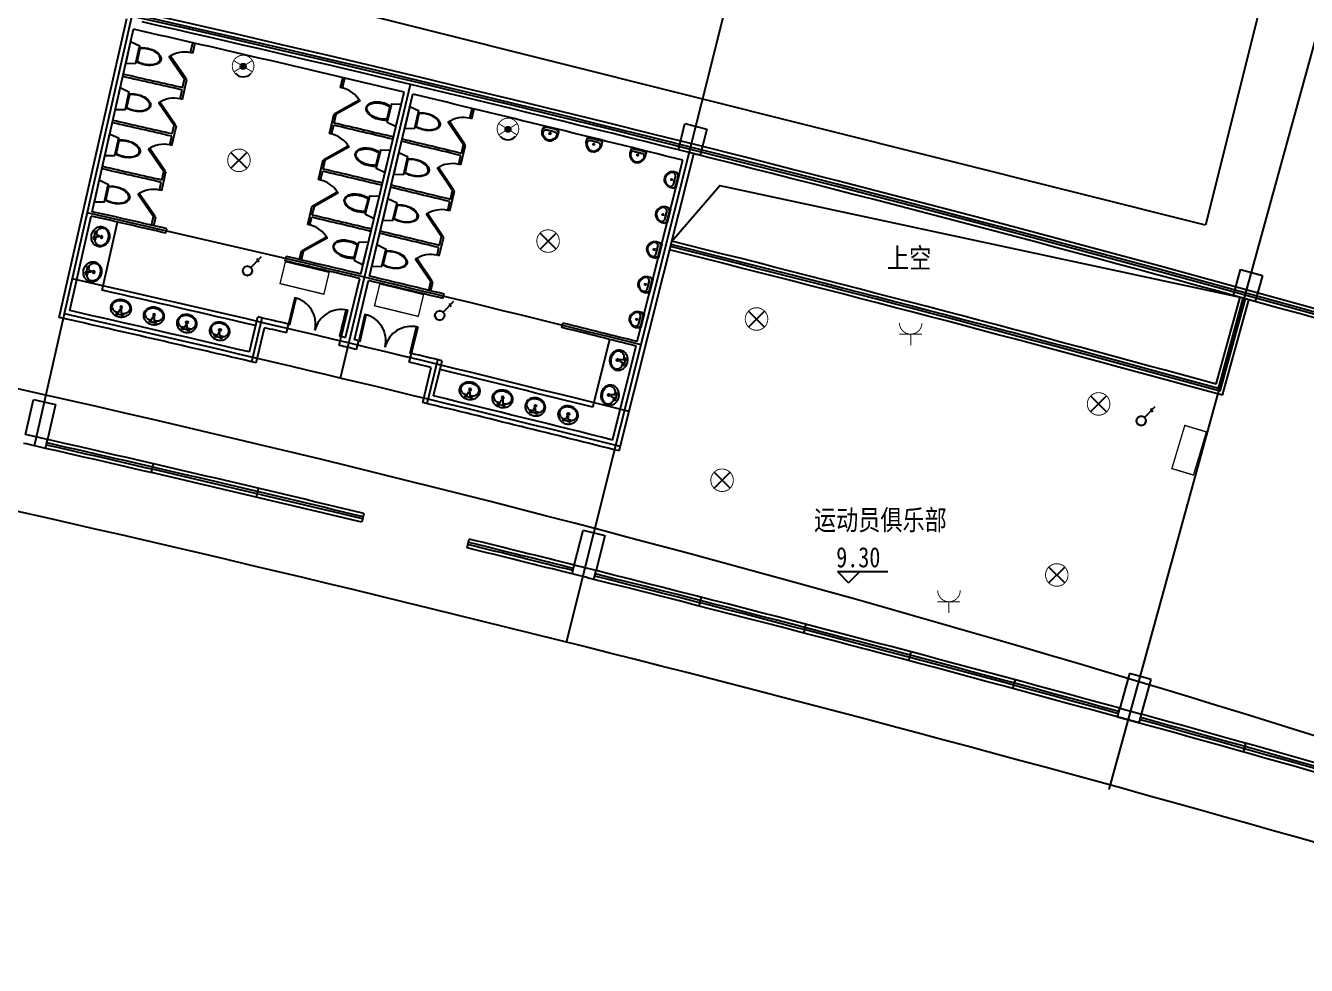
# Model space of a CAD drawing. Extents: x 24221263 to 48466785, y 43033036 to 86624613.
# Drawn here: x 24269055 to 24297473, y 43076738 to 43097590 of the extents above; entities that cross this region are included whole.
import ezdxf

# ---------------------------------------------------------------- set-up
doc = ezdxf.new("R2010")
doc.units = 0
doc.header["$MEASUREMENT"] = 0
doc.layers.get('0').update_dxf_attribs({"linetype": 'CONTINUOUS'})
for name, color, linetype in [('AC-W', 7, 'CONTINUOUS'), ('场地', 5, 'CONTINUOUS'), ('设备-动力', 3, 'CONTINUOUS'), ('设备-插座', 3, 'CONTINUOUS'), ('设备-照明', 3, 'CONTINUOUS'), ('设备-箱柜', 3, 'CONTINUOUS'), ('辅助件', 9, 'CONTINUOUS'), ('门窗', 7, 'CONTINUOUS')]:
    doc.layers.add(name, color=color, linetype=linetype)
doc.styles.add('ATT', font='txt')
doc.styles.add('IDQSTYLE', font='simplex.shx', dxfattribs={"width": 0.7, "bigfont": 'hzfs1.shx'})
doc.styles.add('Q1', font='SimSun.ttf', dxfattribs={"width": 0.8, "height": 450})

# ---------------------------------------------------------------- blocks, each defined once
blk = doc.blocks.new('WC-3')
for points in [[(382, 218, 0.033558), (397, 269, 0.056391), (412, 405, 0.056391), (397, 541, 0.070142), (358, 644, 0.106098), (290, 721, 0.162033), (225, 743, 0.162033), (161, 721, 0.106098), (93, 644, 0.070142), (54, 541, 0.056391), (38, 405, 0.056391), (54, 269, 0.033558), (69, 218)], [(55, 405, -0.056391), (70, 537, -0.070142), (108, 636, -0.106098), (170, 708, -0.162033), (225, 726, -0.162033), (280, 708, -0.106098), (343, 636, -0.070142), (381, 537, -0.056391), (396, 405, -0.056391), (381, 273, -0.027675), (369, 232), (81, 232, -0.027675), (70, 273, -0.056391)], [(-20, 24, 0.477064), (0, 0), (463, 0, 0.477064), (473, 12), (431, 207, 0.354037), (426, 211), (24, 211, 0.354037), (19, 207)]]:
    blk.add_lwpolyline(points, format="xyb", close=True)
blk = doc.blocks.new('15PLAV04')
at = {"color": 0, "linetype": 'ByBlock'}
for p, q in [((2.5, -1.5), (2.5, 1.5)), ((7, 0.5), (3, 1.5)), ((4, 1.25), (4, 3.635323)), ((7, -0.5), (7, 0.5)), ((3, -1.5), (7, -0.5)), ((4, -3.628449), (4, -1.25))]:
    blk.add_line(p, q, dxfattribs=at)
blk.add_lwpolyline([(8, 9, 0.109452), (4.986152, 8.332258, 0.102376), (2.343146, 6.363961, 0.093737), (0.622313, 3.491319, 0.088426), (0, 0, 0.088426), (0.622313, -3.491319, 0.093737), (2.343146, -6.363961, 0.102376), (4.986152, -8.332258, 0.109452), (8, -9, 0.109452), (11.013848, -8.332258, 0.102376), (13.656854, -6.363961, 0.093737), (15.377687, -3.491319, 0.088426), (16, 0, 0.088426), (15.377687, 3.491319, 0.093737), (13.656854, 6.363961, 0.102376), (11.013848, 8.332258, 0.109452)], format="xyb", close=True, dxfattribs=at)
for centre in [(3, 2.5), (9, 0), (3, -2.5)]:
    blk.add_circle(centre, 1, dxfattribs=at)
for centre, radius, start, end in [((7, 3.635323), 3, 146.09549, 180), ((11.358035, 0.706347), 8.250845, 143.130102, 146.09549), ((9.915843, 1.787992), 6.448105, 118.911201, 143.130102), ((9, 3.446272), 4.553728, 90, 118.911201), ((9, 3.446272), 4.553728, 61.088799, 90), ((8.084157, 1.787992), 6.448105, 36.869898, 61.088799), ((6.641965, 0.706347), 8.250845, 17.257939, 36.869898), ((4.368267, 0), 10.631733, 0, 17.257939), ((4.368267, 0), 10.631733, 342.742061, 0), ((7, -3.628449), 3, 180, 212.259808), ((9.915843, -1.787992), 6.448105, 212.259808, 241.088799), ((9, -3.446272), 4.553728, 241.088799, 270), ((9, -3.446272), 4.553728, 270, 298.911201), ((8.084157, -1.787992), 6.448105, 298.911201, 323.130102), ((6.641965, -0.706347), 8.250845, 323.130102, 342.742061)]:
    blk.add_arc(centre, radius, start, end, dxfattribs=at)
at = {"color": 0, "linetype": 'ByBlock', "style": 'ATT'}
for tag, p, flags in [('ITEM', (0, -17.5), 3), ('ROOM_NUMBER', (0, -26.5), 1)]:
    blk.add_attdef(tag, p, '', height=6, dxfattribs=dict(at, flags=flags))
blk = doc.blocks.new('HC001494')
at = {"color": 0, "linetype": 'Continuous'}
for p, q in [((-1.77, 1.77), (1.77, -1.77)), ((1.77, 1.77), (-1.77, -1.77))]:
    blk.add_line(p, q, dxfattribs=at)
at = {"color": 0, "linetype": 'Continuous', "const_width": 0.2}
blk.add_lwpolyline([(1.77, -1.77, 0.198912), (2.5, 0, 0.198912), (1.77, 1.77, 0.198912), (0, 2.5, 0.198912), (-1.77, 1.77, 0.198912), (-2.5, 0, 0.198912), (-1.77, -1.77, 0.198912), (0, -2.5, 0.198912)], format="xyb", close=True, dxfattribs=at)
at = {"color": 0, "style": 'IDQSTYLE', "width": 0.7}
blk.add_attdef('PSFHATT', (4.5, -2.5), '', height=2.5, dxfattribs=at)
blk = doc.blocks.new('HC000426')
at = {"color": 0, "linetype": 'Continuous', "const_width": 0.3}
blk.add_lwpolyline([(5, 2.5), (-5, 2.5), (-5, -2.5), (5, -2.5)], close=True, dxfattribs=at)
at = {"color": 0, "style": 'IDQSTYLE', "width": 0.7}
blk.add_attdef('PSFHATT', (7, -2.5), '', height=2.5, dxfattribs=at)
blk = doc.blocks.new('HC002297100793')
at = {"color": 0}
for p, q in [((0.74, 1.78), (3.12, 4.17)), ((2.09, 3.72), (2.47, 2.92))]:
    blk.add_line(p, q, dxfattribs=at)
blk.add_circle((0, 1.04), 1.04, dxfattribs=at)
for p in [(-1.04, 1.04), (0, 2.08), (0, 0), (1.04, 1.04)]:
    blk.add_point(p, dxfattribs=at)
at = {"color": 0, "width": 0.7}
blk.add_attdef('PSFHATT', (3.15, 0), '', height=0.025, dxfattribs=at)
blk = doc.blocks.new('*X215')
at = {"color": 0, "linetype": 'Continuous'}
for p, q in [((292.89, 135.63), (293.52, 136.26)), ((292.95, 135.41), (293.73, 136.19)), ((293, 136.02), (293.13, 136.15)), ((293.08, 135.25), (293.89, 136.07)), ((293.25, 135.14), (294, 135.89)), ((293.49, 135.1), (294.04, 135.65))]:
    blk.add_line(p, q, dxfattribs=at)
blk = doc.blocks.new('HC000703')
at = {"color": 0, "linetype": 'Continuous', "const_width": 0.2}
blk.add_lwpolyline([(-2.4, 0.06, 1), (2.4, 0.06, 1)], format="xyb", close=True, dxfattribs=at)
for points in [[(-2.07, 1.27), (2.02, -1.23)], [(2.07, 1.27), (-2.02, -1.23)]]:
    blk.add_lwpolyline(points, dxfattribs=at)
at = {"color": 0, "linetype": 'Continuous'}
blk.add_circle((0.02, -0.01), 0.58, dxfattribs=at)
blk.add_arc((0, 0.06), 2.4, 224.6186, 315.1352, dxfattribs=at)
blk.add_blockref('*X215', (-293.44, -135.69), dxfattribs=at)
at = {"color": 0, "style": 'IDQSTYLE', "width": 0.7}
blk.add_attdef('PSFHATT', (4.4, -2.34), '', height=2.5, dxfattribs=at)
blk = doc.blocks.new('HC000133')
at = {"color": 0, "linetype": 'Continuous', "const_width": 0.2}
blk.add_lwpolyline([(-2.5, 5, 0.198912), (-1.77, 3.23, 0.198912), (0, 2.5, 0.198912), (1.77, 3.23, 0.198912), (2.5, 5)], format="xyb", dxfattribs=at)
for points in [[(-2.55, 2.48), (2.48, 2.48)], [(0, 2.5), (0, 0)]]:
    blk.add_lwpolyline(points, dxfattribs=at)
at = {"color": 0, "style": 'IDQSTYLE', "width": 0.7}
blk.add_attdef('PSFHATT', (4.5, 0), '', height=2.5, dxfattribs=at)

msp = doc.modelspace()

# ---------------------------------------------------------------- linework, layer by layer
at = {"layer": 'AC-W', "color": 7, "ltscale": 1500}
for p, q in [((24269254.71003, 43088265.35667), (24281428.06956, 43142055.05659)), ((24281058.88153, 43083908.63557), (24294832.83873, 43138858.61831)), ((24293097.72762, 43080639.71914), (24308160.53214, 43135354.6518)), ((24276043.36418, 43089767.71525), (24277597.44237, 43096284.98776)), ((24274074.22461, 43090130.69842), (24274302.61207, 43091104.26874)), ((24277964.41446, 43089203.06202), (24278199.92782, 43090174.93313))]:
    msp.add_line(p, q, dxfattribs=at)
at = {"layer": 'AC-W', "color": 7}
for p, q in [((24269797.29681, 43091115.89109), (24271298.27317, 43097748.16608)), ((24270533.15667, 43093461.31439), (24271449.19371, 43097508.9528)), ((24272715.81254, 43096989.66695), (24272765.89534, 43097210.96485)), ((24272764.54974, 43096978.49987), (24272814.66207, 43097199.92826)), ((24272539.22648, 43096209.39661), (24272583.37299, 43096404.4642)), ((24276039.29939, 43096217.525), (24276091.95902, 43096438.36146)), ((24276087.96679, 43096206.05754), (24276140.59538, 43096426.76386)), ((24272484.04333, 43095965.56214), (24272528.18985, 43096160.62972)), ((24272532.78053, 43095954.39506), (24272632.11016, 43096393.29698)), ((24276491.17647, 43092076.81059), (24277453.77715, 43096113.62871)), ((24276685.72192, 43092030.4202), (24277648.3226, 43096067.23831)), ((24275795.74898, 43095196.15786), (24275900.12769, 43095633.8865)), ((24275902.40457, 43095427.87306), (24275948.79512, 43095622.41918)), ((24278908.87578, 43095533.39684), (24278961.06515, 43095752.26121)), ((24278957.48111, 43095521.6691), (24279009.67055, 43095740.53377)), ((24272301.01132, 43094930.29023), (24272400.34095, 43095369.19216)), ((24272307.45727, 43095185.2918), (24272351.60379, 43095380.35939)), ((24275844.41638, 43095184.6904), (24275890.80693, 43095379.23652)), ((24283539.55921, 43094833.26507), (24283685.47108, 43095415.25281)), ((24283685.47108, 43095415.25281), (24284170.45973, 43095293.65507)), ((24284170.45973, 43095293.65507), (24284024.54786, 43094711.66733)), ((24272252.27412, 43094941.45731), (24272296.42064, 43095136.5249)), ((24278665.32537, 43094512.0297), (24278711.71593, 43094706.57582)), ((24278713.9307, 43094500.30196), (24278818.30942, 43094938.03059)), ((24278723.31357, 43094755.21235), (24278769.70412, 43094949.75847)), ((24282225.70031, 43088152.27237), (24283879.04585, 43094748.14801)), ((24284024.54786, 43094711.66733), (24283539.55921, 43094833.26507)), ((24275552.19857, 43094174.79071), (24275656.57728, 43094612.51936)), ((24275658.85416, 43094406.50592), (24275705.24471, 43094601.05204)), ((24282627.39844, 43090577.37831), (24283636.43504, 43094602.84048)), ((24272074.73073, 43093930.43767), (24272168.57174, 43094345.08734)), ((24272075.68806, 43094161.18697), (24272119.83458, 43094356.25456)), ((24275600.86596, 43094163.32325), (24275647.25652, 43094357.86938)), ((24272025.99354, 43093941.60474), (24272064.65143, 43094112.42008)), ((24278470.38029, 43093478.93481), (24278574.75901, 43093916.66345)), ((24278479.76316, 43093733.84521), (24278526.15371, 43093928.39133)), ((24275314.41578, 43093177.61099), (24275413.02687, 43093591.1522)), ((24275415.30374, 43093385.13876), (24275461.6943, 43093579.68489)), ((24278421.77496, 43093490.66254), (24278468.16552, 43093685.20868)), ((24270036.51008, 43091266.81164), (24270511.08349, 43093363.78093)), ((24271849.40748, 43093161.33441), (24271893.55399, 43093356.40199)), ((24271898.1742, 43093150.29782), (24271942.29116, 43093345.23477)), ((24275363.08317, 43093166.14353), (24275403.70611, 43093336.50223)), ((24270754.053, 43091719.14513), (24271096.18759, 43093230.9149)), ((24272168.33968, 43092985.70118), (24272190.73292, 43093083.16165)), ((24278232.5975, 43092481.75508), (24278331.20859, 43092895.2963)), ((24278236.21274, 43092712.47805), (24278282.6033, 43092907.02418)), ((24274813.82386, 43092370.95282), (24274836.69962, 43092468.30117)), ((24275128.88459, 43092399.55664), (24275175.24408, 43092593.97248)), ((24275177.52095, 43092387.95904), (24275223.91151, 43092582.50516)), ((24278183.99217, 43092493.48282), (24278224.6151, 43092663.84152)), ((24295855.95231, 43091600.71715), (24296015.23231, 43092179.18918)), ((24296015.23231, 43092179.18918), (24296497.2911, 43092046.45136)), ((24276154.84611, 43090666.35607), (24276467.98127, 43091979.53787)), ((24276349.39156, 43090619.96568), (24276662.52672, 43091933.14747)), ((24277998.42995, 43091715.29833), (24278044.8205, 43091909.84446)), ((24278047.06631, 43091703.70073), (24278093.4258, 43091898.11658)), ((24296497.2911, 43092046.45136), (24296338.0111, 43091467.97933)), ((24278315.31789, 43091536.00301), (24278338.83229, 43091633.19906)), ((24296338.0111, 43091467.97933), (24295855.95231, 43091600.71715)), ((24295469.735, 43089632.68373), (24296000.5616, 43091560.88653)), ((24295522.14055, 43089540.47537), (24296072.87153, 43091540.97989)), ((24295557.07608, 43089478.99766), (24296121.07815, 43091527.7088)), ((24295609.47711, 43089386.77289), (24296193.38808, 43091507.80216)), ((24274022.54298, 43090348.24232), (24274205.25295, 43091127.09859)), ((24274171.57955, 43090107.85076), (24274354.28953, 43090886.70703)), ((24274843.7471, 43090771.55441), (24274889.63925, 43090966.218)), ((24280953.54532, 43090890.82231), (24280977.54091, 43090987.9007)), ((24276011.21221, 43090494.97066), (24276057.53145, 43090689.53306)), ((24276400.23194, 43090402.20684), (24276446.69349, 43090596.7353)), ((24281644.11396, 43089122.35235), (24282020.98335, 43090625.83943)), ((24282080.33041, 43088394.89882), (24282603.08431, 43090480.37922)), ((24277566.88278, 43090122.20827), (24277613.77111, 43090316.63431)), ((24278108.70209, 43089373.87601), (24278297.11278, 43090151.37291)), ((24277867.22519, 43089226.60446), (24278055.63588, 43090004.10136)), ((24269055.28003, 43088515.53413), (24269231.82233, 43089295.81153)), ((24269231.82233, 43089295.81153), (24269719.4957, 43089185.47259)), ((24269719.4957, 43089185.47259), (24269542.9534, 43088405.1952)), ((24269542.9534, 43088405.1952), (24269055.28003, 43088515.53413)), ((24269201.32293, 43088482.49676), (24269201.32171, 43088482.49135)), ((24269396.38984, 43088438.3504), (24269396.39106, 43088438.35578)), ((24269498.59615, 43088210.1028), (24269542.84198, 43088405.19186)), ((24271885.26886, 43087868.43866), (24271840.17025, 43087673.5897)), ((24274179.34799, 43087126.7231), (24274225.31816, 43087321.41305)), ((24274371.44585, 43087286.85276), (24274371.44712, 43087286.85812)), ((24276562.46339, 43086764.0622), (24276515.64276, 43086569.61984)), ((24278849.67078, 43086002.13454), (24278897.70483, 43086197.80905)), ((24281229.7153, 43085618.3932), (24281424.18507, 43086394.39675)), ((24281424.18507, 43086394.39675), (24281909.18729, 43086272.85315)), ((24281909.18729, 43086272.85315), (24281714.71752, 43085496.8496)), ((24281181.07835, 43085424.35226), (24281229.62787, 43085618.41508)), ((24281181.07835, 43085424.35226), (24281229.62787, 43085618.41508)), ((24281714.71752, 43085496.8496), (24281229.7153, 43085618.3932)), ((24281665.79919, 43085302.85055), (24281714.52728, 43085496.86861)), ((24281665.79919, 43085302.85055), (24281714.52728, 43085496.86861)), ((24287066.2625, 43085478.9123), (24288184.2625, 43085478.9123)), ((24287066.2625, 43085478.9123), (24287316.2625, 43085228.9123)), ((24287566.2625, 43085478.9123), (24287316.2625, 43085228.9123)), ((24284044.00724, 43084906.28849), (24283994.43211, 43084712.53012)), ((24286320.17227, 43084111.98113), (24286370.97819, 43084306.95431)), ((24288694.52052, 43083694.46249), (24288643.23319, 43083501.15028)), ((24290963.56943, 43082880.04952), (24291016.09823, 43083074.5656)), ((24293547.49151, 43083214.07613), (24293335.19748, 43082442.75827)), ((24294029.56518, 43083081.39236), (24293547.49151, 43083214.07613)), ((24293817.27114, 43082310.0745), (24294029.56518, 43083081.39236)), ((24293281.65272, 43082248.54889), (24293334.65996, 43082441.44177)), ((24293281.93267, 43082248.47196), (24293334.94001, 43082441.36482)), ((24293335.19748, 43082442.75827), (24293817.27114, 43082310.0745)), ((24293763.44591, 43082115.91297), (24293816.63064, 43082308.75699)), ((24293763.72578, 43082115.83578), (24293816.91061, 43082308.67978)), ((24296077.79734, 43081472.1228), (24296132.22374, 43081666.11649))]:
    msp.add_line(p, q, dxfattribs=at)
msp.add_lwpolyline([(24283392.77879, 43092808.22862), (24284455.80382, 43094043.61045), (24296000.56457, 43091560.89729)], dxfattribs=at)
for centre, radius, start, end in [((24149392.33084, 42558636.58887), 552797.67138, 72.8358612015, 79.8589592948), ((24149392.33084, 42558636.58887), 552847.67138, 72.8374617003, 79.8589619195), ((24149392.33084, 42558636.58887), 552922.67138, 72.8398618798, 79.8589658557), ((24149392.33084, 42558636.58887), 552722.67138, 75.9533362211, 77.2220646083), ((24149392.33084, 42558636.58887), 552522.67138, 76.5983502868, 77.237610584), ((24149624.10004, 42559660.69368), 551247.67138, 77.0920727013, 77.097269638), ((24149392.33084, 42558636.58887), 551447.67138, 77.0973242982, 77.237610584), ((24149392.33084, 42558636.58887), 551497.67138, 77.0973379571, 77.237610584), ((24149624.10004, 42559660.69368), 550647.67138, 77.0919028198, 77.0971054192), ((24149635.88125, 42559657.956), 551247.67138, 76.7386912329, 76.7438881695), ((24149392.33084, 42558636.58887), 551247.67138, 77.0919878068, 77.097269638), ((24149392.33084, 42558636.58887), 552522.67138, 75.9383502868, 76.5776105841), ((24149635.88125, 42559657.956), 550647.67138, 76.7388554516, 76.7440580511), ((24149392.33084, 42558636.58887), 550397.67138, 77.0970368891, 77.237610584), ((24149392.33084, 42558636.58887), 550447.67138, 77.0970506001, 77.237610584), ((24149392.33084, 42558636.58887), 550647.67138, 77.0919028198, 77.0971054192), ((24149392.33084, 42558636.58887), 551447.67138, 76.5983502868, 76.7386365726), ((24149392.33084, 42558636.58887), 551497.67138, 76.5983502868, 76.7386229138), ((24149635.88125, 42559657.956), 551247.67138, 76.4320727014, 76.4372696381), ((24149392.33084, 42558636.58887), 551247.67138, 76.7386912329, 76.743973064), ((24149392.33084, 42558636.58887), 551447.67138, 76.4373242982, 76.5776105841), ((24149392.33084, 42558636.58887), 551497.67138, 76.4373379571, 76.5776105841), ((24149160.56163, 42557612.48404), 551247.67138, 77.0920727013, 77.097269638), ((24149635.88125, 42559657.956), 550647.67138, 76.4319028199, 76.4371054193), ((24149392.33084, 42558636.58887), 552722.67138, 72.8334598845, 75.9279804354), ((24149392.33084, 42558636.58887), 549347.67138, 77.0967483813, 77.237610584), ((24149392.33084, 42558636.58887), 549397.67138, 77.0967621448, 77.237610584), ((24149392.33084, 42558636.58887), 550647.67138, 76.7388554516, 76.7440580511), ((24149392.33084, 42558636.58887), 551247.67138, 76.4319878069, 76.4372696381), ((24149160.56163, 42557612.48404), 550647.67138, 77.0919028198, 77.0971054192), ((24149148.78042, 42557615.22171), 551247.67138, 76.7386912329, 76.7438881695), ((24149392.33084, 42558636.58887), 550397.67138, 76.5983502868, 76.7389239817), ((24149392.33084, 42558636.58887), 550447.67138, 76.5983502868, 76.7389102707), ((24148934.28104, 42556612.63147), 551247.67138, 77.0920727013, 77.097269638), ((24149392.33084, 42558636.58887), 550397.67138, 76.4370368891, 76.5776105841), ((24149392.33084, 42558636.58887), 550447.67138, 76.4370506001, 76.5776105841), ((24149392.33084, 42558636.58887), 550647.67138, 76.4319028199, 76.4371054193), ((24149148.78042, 42557615.22171), 550647.67138, 76.7388554516, 76.7440580511), ((24149392.33084, 42558636.58887), 548272.67138, 77.0598932838, 77.2375302009), ((24149392.33084, 42558636.58887), 548372.67138, 77.0598932838, 77.2375321066), ((24148934.28104, 42556612.63147), 550647.67138, 77.0919028198, 77.0971054192), ((24149392.33084, 42558636.58887), 549347.67138, 76.5983502868, 76.7392124895), ((24149392.33084, 42558636.58887), 549397.67138, 76.5983502868, 76.7391987261), ((24149148.78042, 42557615.22171), 551247.67138, 76.4320727014, 76.4372696381), ((24148910.99763, 42556618.04199), 551247.67138, 76.7386912329, 76.7438881695), ((24149392.33084, 42558636.58887), 549397.67138, 76.4367621448, 76.5776105841), ((24149392.33084, 42558636.58887), 549347.67138, 76.4367483813, 76.5776105841), ((24149148.78042, 42557615.22171), 550647.67138, 76.4319028199, 76.4371054193), ((24149392.33084, 42558636.58887), 550647.67138, 74.6105817258, 75.917575274), ((24149392.33084, 42558636.58887), 550722.67138, 74.61838418, 75.9175766909), ((24149392.33084, 42558636.58887), 548372.67138, 76.5984287642, 76.7760675871), ((24148910.99763, 42556618.04199), 550647.67138, 76.7388554516, 76.7440580511), ((24148910.99763, 42556618.04199), 551247.67138, 76.4320727014, 76.4372696381), ((24149392.33084, 42558636.58887), 550522.67138, 74.5975729113, 75.9175729114), ((24149392.33084, 42558636.58887), 550597.67138, 74.6053789088, 75.9175743291), ((24149392.33084, 42558636.58887), 548272.67138, 76.5984306699, 76.7760675871), ((24149392.33084, 42558636.58887), 548272.67138, 76.3998932838, 76.5775302009), ((24149392.33084, 42558636.58887), 548372.67138, 76.3998932838, 76.5775321066), ((24148910.99763, 42556618.04199), 550647.67138, 76.4319028199, 76.4371054193), ((24149392.33084, 42558636.58887), 546722.67138, 76.8083263505, 77.1746213839), ((24149392.33084, 42558636.58887), 545922.67138, 76.7873512698, 77.2584756544), ((24149392.33084, 42558636.58887), 546122.67138, 76.8083378642, 77.23748906), ((24149392.33084, 42558636.58887), 546922.67138, 76.7346716927, 76.8083225182), ((24149392.33084, 42558636.58887), 546722.67138, 76.7346716927, 76.7873666271), ((24149392.33084, 42558636.58887), 548272.67138, 75.9384306699, 76.1160675871), ((24149392.33084, 42558636.58887), 548372.67138, 75.9384287643, 76.1160675871), ((24149392.33084, 42558636.58887), 546722.67138, 76.567024545, 76.6089363258), ((24149392.33084, 42558636.58887), 546922.67138, 76.5984564648, 76.6089363258), ((24149392.33084, 42558636.58887), 546922.67138, 76.567024545, 76.577504406), ((24149392.33084, 42558636.58887), 546922.67138, 76.3676383527, 76.4412891781), ((24149392.33084, 42558636.58887), 546722.67138, 76.3885942438, 76.4412891781), ((24149392.33084, 42558636.58887), 546722.67138, 76.001339487, 76.3676345204), ((24149392.33084, 42558636.58887), 546122.67138, 75.9384718109, 76.3676230066), ((24149392.33084, 42558636.58887), 545922.67138, 75.9174852165, 76.3886096011), ((24149392.33084, 42558636.58886), 543022.67139, 77.2215952102, 77.2743216813), ((24149392.33084, 42558636.58886), 543022.67139, 76.4612382048, 77.2215952102), ((24149392.33084, 42558636.58887), 543097.67138, 76.4612382048, 77.2215952101), ((24149392.33084, 42558636.58887), 543147.67138, 76.4612382048, 77.2215952101), ((24149392.33084, 42558636.58887), 543222.67138, 76.4612382048, 77.2215952101), ((24149392.33084, 42558636.58887), 543222.67138, 75.9543589873, 76.2077938434), ((24149392.33084, 42558636.58886), 543022.67139, 75.9543589874, 76.2077938435), ((24149392.33084, 42558636.58887), 543097.67138, 75.9543589873, 76.2077938434), ((24149392.33084, 42558636.58887), 543147.67138, 75.9543589873, 76.2077938434), ((24149392.33084, 42558636.58886), 543022.67139, 75.9016018835, 75.9543589874), ((24149392.33084, 42558636.58886), 543022.67139, 75.9016018835, 75.9543589874), ((24149392.33084, 42558636.58887), 543097.67138, 74.6343920346, 75.9016325162), ((24149392.33084, 42558636.58887), 543147.67138, 74.6343920346, 75.9016325162), ((24149392.33084, 42558636.58887), 543222.67138, 74.6343920346, 75.9016325162), ((24149392.33084, 42558636.58886), 543022.67139, 74.5816349308, 75.9016325162), ((24149392.33084, 42558636.58886), 543022.67139, 73.4883846974, 74.63432594), ((24149392.33084, 42558636.58887), 543147.67138, 73.4883822691, 74.5815688361), ((24149392.33084, 42558636.58887), 543222.67138, 73.4883808127, 74.5815688361), ((24149392.33084, 42558636.58887), 543097.67138, 73.4883832403, 74.5815688361), ((24044411.29706, 42564784.00642), 553522.67138, 65.2903474159, 68.4162412653)]:
    msp.add_arc(centre, radius, start, end, dxfattribs=at)
at = {"layer": 'AC-W', "color": 7, "ltscale": 1500}
for centre, radius, start, end in [((24193781.10644, 42751196.88878), 346566.5358, 69.9622299358, 83.5661946001), ((24149392.33084, 42558636.58887), 548322.67138, 75.9279804354, 77.2479804354), ((24149392.33084, 42558636.58887), 541522.67138, 72.4670300744, 80.422303181), ((24149392.33084, 42558636.58887), 546822.67138, 75.9174871386, 77.2479804354), ((24149392.33084, 42558636.58887), 546022.67138, 75.9174871386, 77.2479804354), ((24044411.29706, 42564784.00642), 553222.67138, 65.2903051737, 68.4180351924)]:
    msp.add_arc(centre, radius, start, end, dxfattribs=at)
at = {"layer": '场地', "color": 7}
for p, q in [((24305203.42134, 43132934.50737), (24295234.6262, 43093164.88174)), ((24295234.6262, 43093164.88174), (24272925.3212, 43098757.0111))]:
    msp.add_line(p, q, dxfattribs=at)
at = {"layer": '辅助件', "color": 7}
for p, q in [((24280519.66352, 43095256.09775), (24280538.77404, 43095313.01557)), ((24280578.65443, 43095331.91114), (24280533.87866, 43095302.70271)), ((24280570.04566, 43095360.76808), (24280538.77405, 43095313.01559)), ((24280553.0544, 43095256.18016), (24280571.1133, 43095270.39998)), ((24280870.98601, 43095288.64), (24280570.14027, 43095359.73816)), ((24280570.14027, 43095359.73816), (24280870.98601, 43095288.64)), ((24280571.1133, 43095270.39998), (24280592.70715, 43095277.46821)), ((24280578.65443, 43095331.91114), (24280589.13463, 43095336.37466)), ((24280589.13463, 43095336.37466), (24280600.40916, 43095336.89662)), ((24280592.70715, 43095277.46821), (24280615.23141, 43095276.53232)), ((24280600.40916, 43095336.89662), (24280603.43442, 43095336.33685)), ((24280830.56321, 43095282.66004), (24280603.43442, 43095336.33685)), ((24280615.23141, 43095276.53232), (24280615.84909, 43095276.38964)), ((24280793.71751, 43095234.35442), (24280615.8491, 43095276.38964)), ((24280615.8491, 43095276.38964), (24280793.71751, 43095234.35442)), ((24280830.56321, 43095282.66004), (24280840.88826, 43095278.1415)), ((24280840.88826, 43095278.1415), (24280849.03753, 43095270.23094)), ((24280849.03753, 43095270.23094), (24280850.06309, 43095268.71862)), ((24280850.06309, 43095268.71862), (24280878.28655, 43095224.49872)), ((24280872.68687, 43095289.24561), (24280879.27359, 43095232.54614)), ((24280518.69144, 43095184.66651), (24280519.66352, 43095256.09775)), ((24280536.85254, 43095131.18289), (24280518.69144, 43095184.66651)), ((24280535.56503, 43095213.80196), (24280540.70861, 43095236.52388)), ((24280541.21949, 43095160.75675), (24280535.56503, 43095213.80196)), ((24280569.69057, 43095082.3491), (24280536.85254, 43095131.18289)), ((24280540.70861, 43095236.52388), (24280553.0544, 43095256.18016)), ((24280557.40739, 43095126.33919), (24280541.21949, 43095160.75675)), ((24280600.3977, 43095075.11304), (24280557.40739, 43095126.33919)), ((24280585.26345, 43095062.90894), (24280569.69057, 43095082.3491)), ((24280610.02214, 43095045.51087), (24280585.26345, 43095062.90894)), ((24280604.32235, 43095071.22685), (24280600.3977, 43095075.11304)), ((24280654.36127, 43095048.72384), (24280604.32235, 43095071.22685)), ((24280663.20691, 43095026.88229), (24280610.02214, 43095045.51087)), ((24280709.10994, 43095045.34064), (24280654.36127, 43095048.72384)), ((24280719.64257, 43095028.22898), (24280663.20691, 43095026.88229)), ((24280716.78808, 43095047.68595), (24280709.10994, 43095045.34064)), ((24280778.74866, 43095074.18068), (24280716.78808, 43095047.68595)), ((24280748.85249, 43095040.13005), (24280719.64257, 43095028.22898)), ((24280798.73067, 43095069.47197), (24280748.85249, 43095040.13005)), ((24280806.55097, 43095095.21056), (24280778.74866, 43095074.18068)), ((24280793.71751, 43095234.35442), (24280814.36761, 43095225.31733)), ((24280832.78699, 43095099.55245), (24280798.73067, 43095069.47197)), ((24280837.49051, 43095142.44863), (24280806.55097, 43095095.21056)), ((24280814.36761, 43095225.31733), (24280830.66615, 43095209.49622)), ((24280830.66615, 43095209.49622), (24280840.64728, 43095188.79934)), ((24280867.34276, 43095162.00244), (24280832.78699, 43095099.55245)), ((24280837.74904, 43095143.05069), (24280837.49051, 43095142.44863)), ((24280843.10715, 43095165.72305), (24280837.74904, 43095143.05069)), ((24280840.64728, 43095188.79934), (24280843.10715, 43095165.72305)), ((24280879.27359, 43095232.54614), (24280867.34276, 43095162.00244)), ((24281511.15333, 43095077.31646), (24281489.03876, 43095009.27453)), ((24281489.03876, 43095009.27453), (24281490.72402, 43094937.92145)), ((24281512.23959, 43095001.34175), (24281506.48225, 43094978.76746)), ((24281553.79973, 43095095.83633), (24281508.29914, 43095069.72773)), ((24281543.26269, 43095124.50972), (24281511.15333, 43095077.31646)), ((24281525.11213, 43095020.65143), (24281512.23959, 43095001.34175)), ((24281543.54726, 43095034.36747), (24281525.11213, 43095020.65143)), ((24281565.32143, 43095040.83551), (24281543.54726, 43095034.36747)), ((24281544.48931, 43095123.18493), (24281844.03366, 43095046.78927)), ((24281844.03366, 43095046.78927), (24281544.48931, 43095123.18493)), ((24281555.40931, 43095096.7013), (24281553.79973, 43095095.83633)), ((24281566.29639, 43095099.93532), (24281555.40931, 43095096.7013)), ((24281587.80835, 43095039.27542), (24281565.32143, 43095040.83551)), ((24281577.53985, 43095099.15527), (24281566.29639, 43095099.93532)), ((24281577.53985, 43095099.15527), (24281803.68613, 43095041.47902)), ((24281587.80835, 43095039.27542), (24281764.90734, 43094994.10817)), ((24281764.90734, 43094994.10817), (24281587.80835, 43095039.27542)), ((24281765.52083, 43094993.94839), (24281764.90734, 43094994.10816)), ((24281785.91478, 43094984.34085), (24281765.52083, 43094993.94839)), ((24281801.77542, 43094968.07143), (24281785.91478, 43094984.34085)), ((24281806.62639, 43095040.57327), (24281803.68613, 43095041.47902)), ((24281816.37568, 43095034.88654), (24281806.62639, 43095040.57327)), ((24281823.59467, 43095026.07497), (24281816.37568, 43095034.88654)), ((24281823.59467, 43095026.07497), (24281849.73947, 43094979.44396)), ((24281840.74149, 43094931.55733), (24281850.17994, 43094990.85123)), ((24281844.59473, 43095047.65812), (24281850.17994, 43094990.85125)), ((24281490.72402, 43094937.92145), (24281506.9655, 43094895.48465)), ((24281506.48225, 43094978.76746), (24281506.43239, 43094978.11414)), ((24281506.43239, 43094978.11414), (24281511.96169, 43094921.91701)), ((24281506.9655, 43094895.48465), (24281537.57004, 43094846.37107)), ((24281511.96169, 43094921.91701), (24281526.85478, 43094890.39844)), ((24281526.85478, 43094890.39844), (24281569.48564, 43094838.20942)), ((24281537.57004, 43094846.37107), (24281557.94045, 43094822.28994)), ((24281557.94045, 43094822.28994), (24281607.32797, 43094794.94636)), ((24281569.48564, 43094838.20942), (24281575.20304, 43094832.57332)), ((24281575.20304, 43094832.57332), (24281625.28726, 43094810.20293)), ((24281607.32797, 43094794.94636), (24281663.09044, 43094786.81061)), ((24281625.28726, 43094810.20293), (24281680.05723, 43094806.95824)), ((24281663.09044, 43094786.81061), (24281693.09243, 43094790.75598)), ((24281680.05723, 43094806.95824), (24281685.33586, 43094808.58352)), ((24281685.33586, 43094808.58352), (24281747.1688, 43094834.05844)), ((24281693.09243, 43094790.75598), (24281715.90047, 43094800.76736)), ((24281715.90047, 43094800.76736), (24281767.62825, 43094828.82643)), ((24281747.1688, 43094834.05844), (24281777.46182, 43094857.05734)), ((24281767.62825, 43094828.82643), (24281808.50436, 43094867.80677)), ((24281777.46182, 43094857.05734), (24281807.05179, 43094901.44429)), ((24281811.18973, 43094947.10245), (24281801.77542, 43094968.07143)), ((24281807.05179, 43094901.44429), (24281813.02219, 43094923.96309)), ((24281808.50436, 43094867.80677), (24281840.74149, 43094931.55733)), ((24281813.02219, 43094923.96309), (24281811.18973, 43094947.10245)), ((24282482.37715, 43094837.18291), (24282460.1394, 43094769.18114)), ((24282460.1394, 43094769.18114), (24282461.69544, 43094697.82512)), ((24282461.69544, 43094697.82512), (24282477.86005, 43094655.35898)), ((24282477.52762, 43094738.64253), (24282477.47657, 43094737.9893)), ((24282477.47657, 43094737.9893), (24282482.9041, 43094681.78225)), ((24282483.32583, 43094761.20635), (24282477.52762, 43094738.64253)), ((24282525.05702, 43094855.62552), (24282479.50922, 43094829.59936)), ((24282514.57192, 43094884.31794), (24282482.37715, 43094837.18291)), ((24282496.23332, 43094780.49269), (24282483.32583, 43094761.20635)), ((24282514.69325, 43094794.17533), (24282496.23332, 43094780.49269)), ((24282536.4791, 43094800.60393), (24282514.69325, 43094794.17533)), ((24282515.79614, 43094882.99094), (24282815.20165, 43094806.05295)), ((24282815.20165, 43094806.05295), (24282515.79614, 43094882.99094)), ((24282526.66816, 43094856.48757), (24282525.05702, 43094855.62552)), ((24282537.56108, 43094859.70187), (24282526.66816, 43094856.48757)), ((24282558.96316, 43094799.00312), (24282536.4791, 43094800.60393)), ((24282548.80311, 43094858.90147), (24282537.56108, 43094859.70187)), ((24282548.80311, 43094858.90147), (24282774.84457, 43094800.81578)), ((24282558.96316, 43094799.00312), (24282735.98006, 43094753.51523)), ((24282735.98006, 43094753.51523), (24282558.96316, 43094799.00312)), ((24282736.59326, 43094753.35434), (24282735.98007, 43094753.51522)), ((24282756.96978, 43094743.70989), (24282736.59326, 43094753.35434)), ((24282772.80094, 43094727.41177), (24282756.96978, 43094743.70989)), ((24282782.17725, 43094706.42578), (24282772.80094, 43094727.41177)), ((24282777.78319, 43094799.90471), (24282774.84457, 43094800.81578)), ((24282787.52216, 43094794.20033), (24282777.78319, 43094799.90471)), ((24282783.96781, 43094683.28313), (24282782.17725, 43094706.42578)), ((24282794.72518, 43094785.3757), (24282787.52216, 43094794.20033)), ((24282794.72518, 43094785.3757), (24282820.7855, 43094738.69742)), ((24282811.70082, 43094690.82717), (24282821.24662, 43094750.10388)), ((24282815.76429, 43094806.92078), (24282821.24662, 43094750.1039)), ((24282477.86005, 43094655.35898), (24282508.3756, 43094606.19006)), ((24282482.9041, 43094681.78225), (24282497.74008, 43094650.23676)), ((24282497.74008, 43094650.23676), (24282540.27637, 43094597.97063)), ((24282508.3756, 43094606.19006), (24282528.70237, 43094582.07207)), ((24282528.70237, 43094582.07207), (24282578.04029, 43094554.63911)), ((24282540.27637, 43094597.97063), (24282545.98355, 43094592.32418)), ((24282545.98355, 43094592.32418), (24282596.02718, 43094569.86313)), ((24282578.04029, 43094554.63911), (24282633.78794, 43094546.40239)), ((24282596.02718, 43094569.86313), (24282650.79119, 43094566.51926)), ((24282633.78794, 43094546.40239), (24282663.79702, 43094550.29342)), ((24282650.79119, 43094566.51926), (24282656.07274, 43094568.13498)), ((24282656.07274, 43094568.13498), (24282717.95172, 43094593.49788)), ((24282663.79702, 43094550.29342), (24282686.62316, 43094560.26348)), ((24282686.62316, 43094560.26348), (24282738.40166, 43094588.22883)), ((24282717.95172, 43094593.49788), (24282748.28634, 43094616.44189)), ((24282738.40166, 43094588.22883), (24282779.34829, 43094627.13509)), ((24282748.28634, 43094616.44189), (24282777.95664, 43094660.77518)), ((24282777.95664, 43094660.77518), (24282783.96781, 43094683.28313)), ((24282779.34829, 43094627.13509), (24282811.70082, 43094690.82717)), ((24283230.51346, 43094227.41653), (24283222.68344, 43094171.6103)), ((24283222.68344, 43094171.6103), (24283226.79319, 43094141.63039)), ((24283226.79319, 43094141.63039), (24283236.92941, 43094118.87755)), ((24283257.58595, 43094276.95316), (24283230.51346, 43094227.41653)), ((24283245.86823, 43094209.54112), (24283242.92376, 43094154.75419)), ((24283242.92376, 43094154.75419), (24283244.57795, 43094149.48455)), ((24283244.57795, 43094149.48455), (24283270.39137, 43094087.79216)), ((24283267.96379, 43094259.74719), (24283245.86823, 43094209.54112)), ((24283281.55508, 43094297.45525), (24283257.58595, 43094276.95316)), ((24283273.56847, 43094265.4954), (24283267.96379, 43094259.74719)), ((24283325.52306, 43094308.41165), (24283273.56847, 43094265.4954)), ((24283330.50018, 43094328.3285), (24283281.55508, 43094297.45525)), ((24283356.95953, 43094323.47726), (24283325.52306, 43094308.41165)), ((24283372.84734, 43094344.80232), (24283330.50018, 43094328.3285)), ((24283413.12551, 43094329.31447), (24283356.95953, 43094323.47726)), ((24283444.19011, 43094346.87862), (24283372.84734, 43094344.80232)), ((24283413.7791, 43094329.26819), (24283413.12551, 43094329.31447)), ((24283436.3846, 43094323.63466), (24283413.7791, 43094329.26819)), ((24283474.73187, 43094248.27493), (24283430.53591, 43094070.93106)), ((24283430.53591, 43094070.93106), (24283474.73187, 43094248.27493)), ((24283455.76454, 43094310.86814), (24283436.3846, 43094323.63466)), ((24283512.35222, 43094325.13729), (24283444.19011, 43094346.87862)), ((24283469.58141, 43094292.50846), (24283455.76454, 43094310.86814)), ((24283476.1687, 43094270.77007), (24283469.58141, 43094292.50846)), ((24283474.73187, 43094248.27493), (24283476.1687, 43094270.77007)), ((24283534.55455, 43094258.87146), (24283478.11858, 43094032.41247)), ((24283558.40271, 43094292.0532), (24283483.64988, 43093992.09466)), ((24283483.64988, 43093992.09466), (24283558.40271, 43094292.0532)), ((24283531.10554, 43094282.59303), (24283504.74796, 43094327.94985)), ((24283559.72075, 43094293.28707), (24283512.35222, 43094325.13729)), ((24283531.97932, 43094280.98822), (24283531.10554, 43094282.59303)), ((24283535.27296, 43094270.11903), (24283531.97932, 43094280.98822)), ((24283534.55455, 43094258.87146), (24283535.27296, 43094270.11903)), ((24283236.92941, 43094118.87755), (24283265.27156, 43094067.30433)), ((24283265.27156, 43094067.30433), (24283304.47535, 43094026.64248)), ((24283270.39137, 43094087.79216), (24283293.55595, 43094057.62564)), ((24283293.55595, 43094057.62564), (24283338.1044, 43094028.27938)), ((24283304.47535, 43094026.64248), (24283368.40164, 43093994.75523)), ((24283338.1044, 43094028.27938), (24283360.65559, 43094022.43249)), ((24283360.65559, 43094022.43249), (24283383.78456, 43094024.39174)), ((24283368.40164, 43093994.75523), (24283427.74637, 43093985.64189)), ((24283383.78456, 43094024.39174), (24283404.70162, 43094033.92083)), ((24283404.70162, 43094033.92083), (24283420.88388, 43094049.8704)), ((24283462.82388, 43094012.41981), (24283416.33686, 43093986.01983)), ((24283420.88388, 43094049.8704), (24283430.3795, 43094070.3167)), ((24283484.52179, 43093991.53836), (24283427.74639, 43093985.64189)), ((24283430.3795, 43094070.3167), (24283430.53591, 43094070.93105)), ((24283462.82388, 43094012.41981), (24283471.59575, 43094019.68698)), ((24283471.59575, 43094019.68698), (24283477.22897, 43094029.46729)), ((24283477.22897, 43094029.46729), (24283478.11858, 43094032.41247)), ((24283178.47471, 43093568.77444), (24283136.12756, 43093552.30062)), ((24283249.81748, 43093570.85073), (24283178.47471, 43093568.77444)), ((24283317.97959, 43093549.1094), (24283249.81748, 43093570.85073)), ((24283036.14084, 43093451.38864), (24283028.31082, 43093395.58241)), ((24283028.31082, 43093395.58241), (24283032.42056, 43093365.6025)), ((24283032.42056, 43093365.6025), (24283042.55679, 43093342.84967)), ((24283063.21332, 43093500.92527), (24283036.14084, 43093451.38864)), ((24283042.55679, 43093342.84967), (24283070.89894, 43093291.27645)), ((24283051.4956, 43093433.51324), (24283048.55113, 43093378.7263)), ((24283048.55113, 43093378.7263), (24283050.20532, 43093373.45666)), ((24283050.20532, 43093373.45666), (24283076.01874, 43093311.76427)), ((24283073.59116, 43093483.7193), (24283051.4956, 43093433.51324)), ((24283087.18245, 43093521.42736), (24283063.21332, 43093500.92527)), ((24283070.89894, 43093291.27645), (24283110.10272, 43093250.61459)), ((24283079.19584, 43093489.46751), (24283073.59116, 43093483.7193)), ((24283076.01874, 43093311.76427), (24283099.18332, 43093281.59775)), ((24283131.15044, 43093532.38376), (24283079.19584, 43093489.46751)), ((24283136.12756, 43093552.30062), (24283087.18245, 43093521.42736)), ((24283099.18332, 43093281.59775), (24283143.73177, 43093252.25149)), ((24283162.58691, 43093547.44937), (24283131.15044, 43093532.38376)), ((24283218.75289, 43093553.28658), (24283162.58691, 43093547.44937)), ((24283219.40647, 43093553.2403), (24283218.75289, 43093553.28658)), ((24283242.01197, 43093547.60677), (24283219.40647, 43093553.2403)), ((24283226.51125, 43093273.84252), (24283236.00687, 43093294.28882)), ((24283236.00687, 43093294.28882), (24283236.16328, 43093294.90317)), ((24283280.35924, 43093472.24705), (24283236.16328, 43093294.90317)), ((24283236.16328, 43093294.90317), (24283280.35924, 43093472.24705)), ((24283261.39191, 43093534.84025), (24283242.01197, 43093547.60677)), ((24283275.20879, 43093516.48057), (24283261.39191, 43093534.84025)), ((24283281.79607, 43093494.74218), (24283275.20879, 43093516.48057)), ((24283280.35924, 43093472.24705), (24283281.79607, 43093494.74218)), ((24283340.18192, 43093482.84357), (24283283.74596, 43093256.38458)), ((24283364.03008, 43093516.02531), (24283289.27725, 43093216.06677)), ((24283289.27725, 43093216.06677), (24283364.03008, 43093516.02531)), ((24283336.73292, 43093506.56514), (24283310.37533, 43093551.92196)), ((24283365.34812, 43093517.25918), (24283317.97959, 43093549.1094)), ((24283337.60669, 43093504.96033), (24283336.73292, 43093506.56514)), ((24283340.90033, 43093494.09114), (24283337.60669, 43093504.96033)), ((24283340.18192, 43093482.84357), (24283340.90033, 43093494.09114)), ((24283110.10272, 43093250.61459), (24283174.02901, 43093218.72734)), ((24283143.73177, 43093252.25149), (24283166.28296, 43093246.4046)), ((24283166.28296, 43093246.4046), (24283189.41193, 43093248.36386)), ((24283174.02901, 43093218.72734), (24283233.37374, 43093209.61401)), ((24283189.41193, 43093248.36386), (24283210.329, 43093257.89294)), ((24283210.329, 43093257.89294), (24283226.51125, 43093273.84252)), ((24283268.45125, 43093236.39192), (24283221.96423, 43093209.99194)), ((24283290.14917, 43093215.51047), (24283233.37377, 43093209.61401)), ((24283268.45125, 43093236.39192), (24283277.22312, 43093243.6591)), ((24283277.22312, 43093243.6591), (24283282.85634, 43093253.4394)), ((24283282.85634, 43093253.4394), (24283283.74596, 43093256.38458)), ((24282868.84069, 43092724.89739), (24282841.76821, 43092675.36075)), ((24282879.21853, 43092707.69141), (24282857.12297, 43092657.48535)), ((24282892.80982, 43092745.39947), (24282868.84069, 43092724.89739)), ((24282884.82322, 43092713.43962), (24282879.21853, 43092707.69141)), ((24282936.77781, 43092756.35587), (24282884.82322, 43092713.43962)), ((24282941.75493, 43092776.27273), (24282892.80982, 43092745.39947)), ((24282968.21428, 43092771.42148), (24282936.77781, 43092756.35587)), ((24282984.10208, 43092792.74655), (24282941.75493, 43092776.27273)), ((24283024.38026, 43092777.2587), (24282968.21428, 43092771.42148)), ((24283055.44485, 43092794.82284), (24282984.10208, 43092792.74655)), ((24283025.03384, 43092777.21241), (24283024.38026, 43092777.2587)), ((24283047.63935, 43092771.57888), (24283025.03384, 43092777.21241)), ((24283067.01929, 43092758.81236), (24283047.63935, 43092771.57888)), ((24283123.60696, 43092773.08152), (24283055.44485, 43092794.82284)), ((24283080.83616, 43092740.45268), (24283067.01929, 43092758.81236)), ((24283087.42344, 43092718.71429), (24283080.83616, 43092740.45268)), ((24283085.98661, 43092696.21916), (24283087.42344, 43092718.71429)), ((24283169.65745, 43092739.99742), (24283094.90463, 43092440.03888)), ((24283094.90463, 43092440.03888), (24283169.65745, 43092739.99742)), ((24283142.36029, 43092730.53725), (24283116.00271, 43092775.89408)), ((24283170.97549, 43092741.23129), (24283123.60696, 43092773.08152)), ((24283143.23406, 43092728.93245), (24283142.36029, 43092730.53725)), ((24283146.5277, 43092718.06325), (24283143.23406, 43092728.93245)), ((24283145.80929, 43092706.81569), (24283146.5277, 43092718.06325)), ((24282841.76821, 43092675.36075), (24282833.93819, 43092619.55453)), ((24282833.93819, 43092619.55453), (24282838.04793, 43092589.57461)), ((24282838.04793, 43092589.57461), (24282848.18416, 43092566.82178)), ((24282848.18416, 43092566.82178), (24282876.52631, 43092515.24856)), ((24282857.12297, 43092657.48535), (24282854.1785, 43092602.69841)), ((24282854.1785, 43092602.69841), (24282855.83269, 43092597.42878)), ((24282855.83269, 43092597.42878), (24282881.64611, 43092535.73638)), ((24282876.52631, 43092515.24856), (24282915.73009, 43092474.5867)), ((24282881.64611, 43092535.73638), (24282904.81069, 43092505.56986)), ((24282904.81069, 43092505.56986), (24282949.35915, 43092476.22361)), ((24282915.73009, 43092474.5867), (24282979.65638, 43092442.69945)), ((24282949.35915, 43092476.22361), (24282971.91033, 43092470.37671)), ((24282971.91033, 43092470.37671), (24282995.0393, 43092472.33597)), ((24282979.65638, 43092442.69945), (24283039.00112, 43092433.58612)), ((24282995.0393, 43092472.33597), (24283015.95637, 43092481.86506)), ((24283015.95637, 43092481.86506), (24283032.13862, 43092497.81463)), ((24283074.07863, 43092460.36404), (24283027.5916, 43092433.96406)), ((24283032.13862, 43092497.81463), (24283041.63425, 43092518.26093)), ((24283095.77654, 43092439.48258), (24283039.00114, 43092433.58612)), ((24283041.63425, 43092518.26093), (24283041.79065, 43092518.87528)), ((24283085.98661, 43092696.21916), (24283041.79065, 43092518.87529)), ((24283041.79065, 43092518.87529), (24283085.98661, 43092696.21916)), ((24283074.07863, 43092460.36404), (24283082.8505, 43092467.63121)), ((24283082.8505, 43092467.63121), (24283088.48371, 43092477.41152)), ((24283088.48371, 43092477.41152), (24283089.37333, 43092480.3567)), ((24283145.80929, 43092706.81569), (24283089.37333, 43092480.3567)), ((24282646.44439, 43091899.56671), (24282638.61437, 43091843.76049)), ((24282673.51688, 43091949.10335), (24282646.44439, 43091899.56671)), ((24282661.79916, 43091881.69131), (24282658.85469, 43091826.90437)), ((24282683.89472, 43091931.89737), (24282661.79916, 43091881.69131)), ((24282697.48601, 43091969.60543), (24282673.51688, 43091949.10335)), ((24282689.4994, 43091937.64558), (24282683.89472, 43091931.89737)), ((24282741.45399, 43091980.56183), (24282689.4994, 43091937.64558)), ((24282746.43112, 43092000.47869), (24282697.48601, 43091969.60543)), ((24282772.89046, 43091995.62744), (24282741.45399, 43091980.56183)), ((24282788.77827, 43092016.95251), (24282746.43112, 43092000.47869)), ((24282829.05644, 43092001.46466), (24282772.89046, 43091995.62744)), ((24282860.12104, 43092019.0288), (24282788.77827, 43092016.95251)), ((24282829.71003, 43092001.41837), (24282829.05644, 43092001.46466)), ((24282852.31553, 43091995.78484), (24282829.71003, 43092001.41837)), ((24282890.6628, 43091920.42512), (24282846.46684, 43091743.08125)), ((24282846.46684, 43091743.08125), (24282890.6628, 43091920.42512)), ((24282871.69547, 43091983.01832), (24282852.31553, 43091995.78484)), ((24282928.28315, 43091997.28748), (24282860.12104, 43092019.0288)), ((24282885.51234, 43091964.65864), (24282871.69547, 43091983.01832)), ((24282892.09963, 43091942.92025), (24282885.51234, 43091964.65864)), ((24282890.6628, 43091920.42512), (24282892.09963, 43091942.92025)), ((24282950.48548, 43091931.02165), (24282894.04951, 43091704.56266)), ((24282974.33364, 43091964.20338), (24282899.58081, 43091664.24484)), ((24282899.58081, 43091664.24484), (24282974.33364, 43091964.20338)), ((24282947.03648, 43091954.74321), (24282920.67889, 43092000.10004)), ((24282975.65168, 43091965.43725), (24282928.28315, 43091997.28748)), ((24282947.91025, 43091953.13841), (24282947.03648, 43091954.74321)), ((24282951.20389, 43091942.26921), (24282947.91025, 43091953.13841)), ((24282950.48548, 43091931.02165), (24282951.20389, 43091942.26921)), ((24282638.61437, 43091843.76049), (24282642.72412, 43091813.78057)), ((24282642.72412, 43091813.78057), (24282652.86035, 43091791.02774)), ((24282652.86035, 43091791.02774), (24282681.2025, 43091739.45452)), ((24282658.85469, 43091826.90437), (24282660.50888, 43091821.63474)), ((24282660.50888, 43091821.63474), (24282686.3223, 43091759.94234)), ((24282681.2025, 43091739.45452), (24282720.40628, 43091698.79266)), ((24282686.3223, 43091759.94234), (24282709.48688, 43091729.77582)), ((24282709.48688, 43091729.77582), (24282754.03533, 43091700.42957)), ((24282720.40628, 43091698.79266), (24282784.33257, 43091666.90541)), ((24282754.03533, 43091700.42957), (24282776.58652, 43091694.58267)), ((24282776.58652, 43091694.58267), (24282799.71549, 43091696.54193)), ((24282784.33257, 43091666.90541), (24282843.6773, 43091657.79208)), ((24282799.71549, 43091696.54193), (24282820.63256, 43091706.07102)), ((24282820.63256, 43091706.07102), (24282836.81481, 43091722.02059)), ((24282878.75481, 43091684.57), (24282832.26779, 43091658.17002)), ((24282836.81481, 43091722.02059), (24282846.31043, 43091742.46689)), ((24282900.45273, 43091663.68854), (24282843.67733, 43091657.79208)), ((24282846.31043, 43091742.46689), (24282846.46684, 43091743.08124)), ((24282878.75481, 43091684.57), (24282887.52668, 43091691.83717)), ((24282887.52668, 43091691.83717), (24282893.1599, 43091701.61748)), ((24282893.1599, 43091701.61748), (24282894.04951, 43091704.56266)), ((24282453.02295, 43091123.30498), (24282445.19293, 43091067.49875)), ((24282445.19293, 43091067.49875), (24282449.30268, 43091037.51884)), ((24282449.30268, 43091037.51884), (24282459.4389, 43091014.76601)), ((24282480.09544, 43091172.84161), (24282453.02295, 43091123.30498)), ((24282459.4389, 43091014.76601), (24282487.78105, 43090963.19278)), ((24282468.37772, 43091105.42957), (24282465.43325, 43091050.64264)), ((24282465.43325, 43091050.64264), (24282467.08744, 43091045.373)), ((24282467.08744, 43091045.373), (24282492.90086, 43090983.68061)), ((24282490.47328, 43091155.63564), (24282468.37772, 43091105.42957)), ((24282504.06457, 43091193.3437), (24282480.09544, 43091172.84161)), ((24282496.07796, 43091161.38385), (24282490.47328, 43091155.63564)), ((24282548.03255, 43091204.3001), (24282496.07796, 43091161.38385)), ((24282553.00968, 43091224.21696), (24282504.06457, 43091193.3437)), ((24282579.46902, 43091219.36571), (24282548.03255, 43091204.3001)), ((24282595.35683, 43091240.69078), (24282553.00968, 43091224.21696)), ((24282635.635, 43091225.20292), (24282579.46902, 43091219.36571)), ((24282666.6996, 43091242.76707), (24282595.35683, 43091240.69078)), ((24282636.28859, 43091225.15664), (24282635.635, 43091225.20292)), ((24282658.89409, 43091219.52311), (24282636.28859, 43091225.15664)), ((24282697.24136, 43091144.16339), (24282653.0454, 43090966.81951)), ((24282653.0454, 43090966.81951), (24282697.24136, 43091144.16339)), ((24282678.27403, 43091206.75659), (24282658.89409, 43091219.52311)), ((24282734.86171, 43091221.02574), (24282666.6996, 43091242.76707)), ((24282692.0909, 43091188.39691), (24282678.27403, 43091206.75659)), ((24282698.67819, 43091166.65852), (24282692.0909, 43091188.39691)), ((24282697.24136, 43091144.16339), (24282698.67819, 43091166.65852)), ((24282757.06404, 43091154.75991), (24282700.62807, 43090928.30092)), ((24282780.9122, 43091187.94165), (24282706.15937, 43090887.98311)), ((24282706.15937, 43090887.98311), (24282780.9122, 43091187.94165)), ((24282753.61503, 43091178.48148), (24282727.25745, 43091223.8383)), ((24282782.23024, 43091189.17552), (24282734.86171, 43091221.02574)), ((24282754.48881, 43091176.87667), (24282753.61503, 43091178.48148)), ((24282757.78245, 43091166.00748), (24282754.48881, 43091176.87667)), ((24282757.06404, 43091154.75991), (24282757.78245, 43091166.00748)), ((24282487.78105, 43090963.19278), (24282526.98484, 43090922.53093)), ((24282492.90086, 43090983.68061), (24282516.06544, 43090953.51409)), ((24282516.06544, 43090953.51409), (24282560.61389, 43090924.16783)), ((24282526.98484, 43090922.53093), (24282590.91113, 43090890.64368)), ((24282560.61389, 43090924.16783), (24282583.16508, 43090918.32094)), ((24282583.16508, 43090918.32094), (24282606.29405, 43090920.28019)), ((24282590.91113, 43090890.64368), (24282650.25586, 43090881.53034)), ((24282606.29405, 43090920.28019), (24282627.21111, 43090929.80928)), ((24282627.21111, 43090929.80928), (24282643.39337, 43090945.75885)), ((24282685.33337, 43090908.30826), (24282638.84635, 43090881.90828)), ((24282643.39337, 43090945.75885), (24282652.88899, 43090966.20516)), ((24282707.03128, 43090887.42681), (24282650.25588, 43090881.53034)), ((24282652.88899, 43090966.20516), (24282653.0454, 43090966.81951)), ((24282685.33337, 43090908.30826), (24282694.10524, 43090915.57544)), ((24282694.10524, 43090915.57544), (24282699.73846, 43090925.35574)), ((24282699.73846, 43090925.35574), (24282700.62807, 43090928.30092))]:
    msp.add_line(p, q, dxfattribs=at)
for centre in [(24280690.25345, 43095195.93621), (24281661.69342, 43094957.28904), (24282632.69964, 43094716.88307), (24283393.15165, 43094173.94163), (24283198.77903, 43093397.91375), (24283004.4064, 43092621.88586), (24282809.08258, 43091846.09182), (24282615.66114, 43091069.83008)]:
    msp.add_circle(centre, 16.17404, dxfattribs=at)
for p in [(24280690.25345, 43095195.93621), (24281661.69342, 43094957.28904), (24282632.69964, 43094716.88307), (24283393.15165, 43094173.94163), (24283198.77903, 43093397.91375), (24283004.4064, 43092621.88586), (24282809.08258, 43091846.09182), (24282615.66114, 43091069.83008)]:
    msp.add_point(p, dxfattribs=at)
at = {"layer": '门窗', "color": 7}
for points in [[(24272583.37299, 43096404.4642), (24272608.06129, 43096421.50791), (24272267.18703, 43096915.27379), (24272242.49874, 43096898.23008)], [(24272351.60379, 43095380.35939), (24272376.29208, 43095397.4031), (24272035.41783, 43095891.16898), (24272010.72953, 43095874.12526)], [(24275948.79512, 43095622.41918), (24275934.15181, 43095648.60263), (24276457.8209, 43095941.46895), (24276472.46422, 43095915.2855)], [(24278769.70412, 43094949.75847), (24278794.5871, 43094966.51667), (24278459.42311, 43095464.17629), (24278434.54013, 43095447.41809)], [(24272119.83458, 43094356.25456), (24272144.52287, 43094373.29827), (24271803.64862, 43094867.06415), (24271778.96032, 43094850.02044)], [(24275705.24471, 43094601.05204), (24275690.6014, 43094627.23549), (24276214.27049, 43094920.10181), (24276228.91381, 43094893.91836)], [(24278526.15371, 43093928.39133), (24278551.03669, 43093945.14953), (24278215.8727, 43094442.80915), (24278190.98972, 43094426.05095)], [(24271893.55399, 43093356.40199), (24271918.24229, 43093373.44571), (24271577.36803, 43093867.21159), (24271552.67974, 43093850.16787)], [(24275461.6943, 43093579.68489), (24275447.05098, 43093605.86834), (24275970.72008, 43093898.73466), (24275985.36339, 43093872.55121)], [(24278282.6033, 43092907.02418), (24278307.48628, 43092923.78238), (24277972.32229, 43093421.442), (24277947.43931, 43093404.6838)], [(24275223.91151, 43092582.50516), (24275209.26819, 43092608.68862), (24275732.93728, 43092901.55494), (24275747.5806, 43092875.37148)], [(24278044.8205, 43091909.84446), (24278069.70349, 43091926.60265), (24277734.5395, 43092424.26228), (24277709.65652, 43092407.50408)], [(24274889.8548, 43090966.16718), (24274919.05936, 43090959.3047), (24275056.30896, 43091543.39591), (24275027.1044, 43091550.25839)], [(24276057.53145, 43090689.53306), (24276028.35217, 43090696.50228), (24276167.73669, 43091280.08772), (24276196.91596, 43091273.11849)], [(24276446.69349, 43090596.7353), (24276475.87785, 43090589.78741), (24276614.83567, 43091173.47459), (24276585.65131, 43091180.42248)], [(24277613.55582, 43090316.68623), (24277584.39706, 43090323.74079), (24277725.48832, 43090906.91594), (24277754.64707, 43090899.86138)]]:
    msp.add_lwpolyline(points, close=True, dxfattribs=at)
for centre, start, end in [((24272583.37299, 43096404.4642), 77.090533287, 124.61949286), ((24275948.79512, 43095622.41918), 29.216468011, 76.745427584), ((24272351.60379, 43095380.35939), 77.090533287, 124.61949286), ((24278769.70412, 43094949.75847), 76.430533287, 123.95949286), ((24275705.24471, 43094601.05204), 29.216468011, 76.745427584), ((24272119.83458, 43094356.25456), 77.090533287, 124.61949286), ((24278526.15371, 43093928.39133), 76.430533287, 123.95949286), ((24275461.6943, 43093579.68489), 29.216468011, 76.745427584), ((24271893.55399, 43093356.40199), 77.090533287, 124.61949286), ((24278282.6033, 43092907.02418), 76.430533287, 123.95949286), ((24275223.91151, 43092582.50516), 29.216468011, 76.745427584), ((24278044.8205, 43091909.84446), 76.430533287, 123.95949286), ((24274889.8548, 43090966.16718), 346.776548758, 76.776548758), ((24276057.53145, 43090689.53306), 76.567036059, 166.567036059), ((24276446.69349, 43090596.7353), 346.608924812, 76.608924812), ((24277613.55582, 43090316.68623), 76.399412113, 166.399412113)]:
    msp.add_arc(centre, 600, start, end, dxfattribs=at)

# ---------------------------------------------------------------- block references
at = {"layer": 'AC-W', "color": 7, "xscale": -1}
for p, rotation in [((24271283.68102, 43096770.81463), 257.6428785498451), ((24271051.72727, 43095746.75533), 257.6428785498451), ((24277474.31834, 43095331.05564), 256.9828785499375), ((24270819.77352, 43094722.69603), 257.6428785498451), ((24277230.58392, 43094309.73614), 256.9828785499375), ((24270587.81977, 43093698.63672), 257.6428785498451), ((24276986.8495, 43093288.41663), 256.9828785499375), ((24276743.11508, 43092267.09713), 256.9828785499375)]:
    msp.add_blockref('WC-3', p, dxfattribs=dict(at, rotation=rotation))
at = {"layer": 'AC-W', "color": 7, "rotation": 76.19308232100556}
for p in [(24277276.85406, 43095378.14205), (24277033.48935, 43094356.73438), (24276790.12465, 43093335.32672), (24276546.75994, 43092313.91905)]:
    msp.add_blockref('WC-3', p, dxfattribs=at)
at = {"layer": 'AC-W', "color": 7, "yscale": 25, "zscale": 25}
for p, xscale, rotation in [((24270519.87982, 43092951.68711), -25, 167.1282930555326), ((24270343.08091, 43092171.46781), -25, 167.1282930555326), ((24271125.44356, 43091121.57081), -25, 257.1227222269306), ((24271855.56676, 43090953.07237), -25, 257.044123254298), ((24272585.92084, 43090785.57751), 25, 76.96552428112024), ((24273315.579, 43090615.07652), 25, 76.88692531683152), ((24282409.27633, 43090116.59747), 25, 166.0476678153293), ((24278860.00379, 43089292.97903), -25, 256.2890355540304), ((24282214.97556, 43089340.55158), 25, 166.0476678153293), ((24279588.08713, 43089115.87383), -25, 256.2104365897417), ((24280315.435, 43088935.77193), 25, 76.13183761656406), ((24281043.0297, 43088756.66981), 25, 76.05323864393132)]:
    msp.add_blockref('15PLAV04', p, dxfattribs=dict(at, xscale=xscale, rotation=rotation))
at = {"layer": '设备-动力', "color": 3, "xscale": 100, "yscale": 100, "zscale": 100}
for p in [(24273880.58818, 43096687.09936), (24279757.29239, 43095289.9156)]:
    msp.add_blockref('HC000703', p, dxfattribs=at)
at = {"layer": '设备-插座', "xscale": 100, "yscale": 100, "zscale": 100}
for p in [(24288694.40569, 43090494.05627), (24289542.52823, 43084557.12842)]:
    msp.add_blockref('HC000133', p, dxfattribs=at)
at = {"layer": '设备-照明', "xscale": 100, "yscale": 100, "zscale": 100}
for name, p in [('HC001494', (24273789.07781, 43094600.23176)), ('HC001494', (24280647.77822, 43092809.10618)), ('HC002297100793', (24273976.57791, 43092047.59604)), ('HC002297100793', (24278242.78786, 43091055.70222)), ('HC001494', (24285273.03241, 43091079.41402)), ('HC001494', (24292863.47315, 43089195.4557)), ('HC002297100793', (24293808.71249, 43088718.79846)), ('HC001494', (24284508.52758, 43087502.62359)), ('HC001494', (24291935.14586, 43085400.23533))]:
    msp.add_blockref(name, p, dxfattribs=at)
at = {"layer": '设备-箱柜', "color": 142, "xscale": 99.99999999999999, "yscale": 99.99999999999999, "zscale": 100}
for p, rotation in [((24275245.67613, 43091990.85211), 346.3746393827217), ((24277341.46087, 43091498.97379), 346.3746393827217), ((24294871.77202, 43088168.48404), 73.3546403265403)]:
    msp.add_blockref('HC000426', p, dxfattribs=dict(at, rotation=rotation))

# ---------------------------------------------------------------- texts
at = {"layer": 'AC-W', "color": 7, "style": 'Q1', "width": 0.8}
for s, p in [('上空', (24288168.51122, 43092207.52953)), ('运动员俱乐部', (24286547.96282, 43086396.12989)), ('9.30', (24287041.1821, 43085569.59031))]:
    msp.add_text(s, height=450, dxfattribs=at).set_placement(p)

doc.saveas('drawing.dxf')
